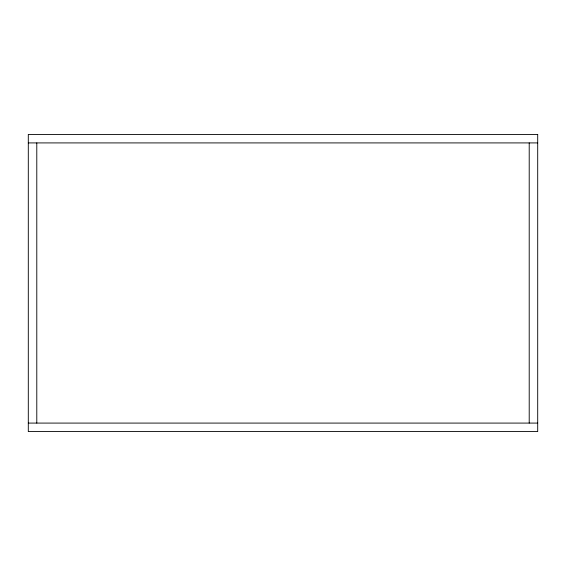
<?xml version="1.0" encoding="UTF-8"?>
<svg xmlns="http://www.w3.org/2000/svg" width="566" height="566" viewBox="0 0 566 566"><rect width="100%" height="100%" fill="white"/><g stroke="black" fill="none" stroke-linecap="round" stroke-linejoin="round"><path stroke-width="0.85" d="M28.3 142.915L537.7 142.915M28.3 423.085L537.7 423.085M529.21 142.915L529.21 423.085M36.79 142.915L36.79 423.085M537.7 134.425L28.3 134.425L28.3 431.575L537.7 431.575L537.7 134.425"/></g></svg>
